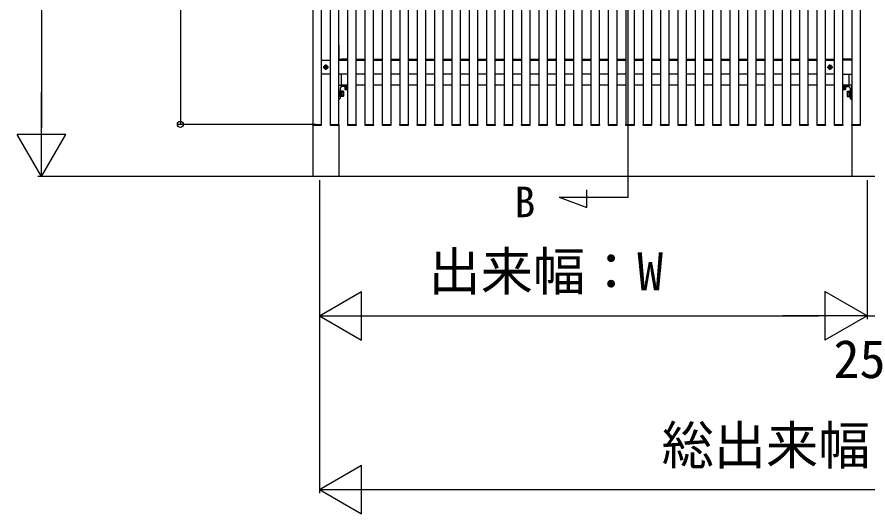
# Model space of a CAD drawing. Units: millimetres, scale not verified. Extents: x -875 to 875, y -1310 to 1300.
# Drawn here: x 408 to 652.8, y 403 to 545.9 of the extents above; entities that cross this region are included whole.
import ezdxf
from ezdxf.enums import TextEntityAlignment as Align

# ---------------------------------------------------------------- set-up
doc = ezdxf.new("R2010")
doc.units = ezdxf.units.MM
doc.header["$LTSCALE"] = 4
for name, color, linetype in [('0-2_USER1', 3, 'Continuous'), ('0-4_YKK_12', 2, 'Continuous'), ('0-6_YKK_A1', 4, 'Continuous'), ('0-7_YKK_D', 6, 'Continuous')]:
    doc.layers.add(name, color=color, linetype=linetype)
doc.styles.add('ＭＳ ゴシック', font='')
doc.styles.get('ＭＳ ゴシック').set_extended_font_data('MS Gothic')

msp = doc.modelspace()

# ---------------------------------------------------------------- linework, layer by layer
at = {"layer": '0-4_YKK_12'}
for p, q in [((583.75, 494.028), (583.746, 738.906)), ((571.857, 491.135), (571.857, 496.193)), ((563.908, 494.028), (583.75, 494.028)), ((563.908, 494.028), (571.857, 491.135))]:
    msp.add_line(p, q, dxfattribs=at)
at = {"layer": '0-6_YKK_A1'}
for p, q in [((493.073, 719.5), (493.073, 500)), ((648.073, 719.5), (648.073, 500)), ((500.573, 537.72), (500.573, 533.78)), ((648.073, 537.72), (648.073, 533.78)), ((500.603, 533.75), (503.073, 533.75)), ((503.073, 533.75), (501.323, 533.75)), ((501.323, 533.45), (501.323, 533.75)), ((505.573, 533.75), (508.073, 533.75)), ((510.573, 533.75), (513.073, 533.75)), ((515.573, 533.75), (518.073, 533.75)), ((520.573, 533.75), (523.073, 533.75)), ((525.573, 533.75), (528.073, 533.75)), ((530.573, 533.75), (533.073, 533.75)), ((535.573, 533.75), (538.073, 533.75)), ((540.573, 533.75), (543.073, 533.75)), ((545.573, 533.75), (548.073, 533.75)), ((550.573, 533.75), (553.073, 533.75)), ((555.573, 533.75), (558.073, 533.75)), ((560.573, 533.75), (563.073, 533.75)), ((565.573, 533.75), (568.073, 533.75)), ((570.573, 533.75), (573.073, 533.75)), ((575.573, 533.75), (578.073, 533.75)), ((580.573, 533.75), (583.073, 533.75)), ((585.573, 533.75), (588.073, 533.75)), ((590.573, 533.75), (593.073, 533.75)), ((595.573, 533.75), (598.073, 533.75)), ((600.573, 533.75), (603.073, 533.75)), ((605.573, 533.75), (608.073, 533.75)), ((610.573, 533.75), (613.073, 533.75)), ((615.573, 533.75), (618.073, 533.75)), ((620.573, 533.75), (623.073, 533.75)), ((625.573, 533.75), (628.073, 533.75)), ((630.573, 533.75), (633.073, 533.75)), ((635.573, 533.75), (638.073, 533.75)), ((640.573, 533.75), (643.073, 533.75)), ((645.573, 533.75), (647.323, 533.75)), ((648.043, 533.75), (645.573, 533.75)), ((647.323, 533.45), (647.323, 533.75)), ((495.573, 533.45), (498.073, 533.45)), ((496.033, 531.45), (497.613, 531.45)), ((496.673, 531.5), (496.573, 531.5)), ((496.823, 530.66), (496.823, 532.24)), ((496.973, 531.4), (497.073, 531.4)), ((500.573, 533.45), (503.073, 533.45)), ((505.573, 533.45), (508.073, 533.45)), ((510.573, 533.45), (513.073, 533.45)), ((515.573, 533.45), (518.073, 533.45)), ((520.573, 533.45), (523.073, 533.45)), ((525.573, 533.45), (528.073, 533.45)), ((530.573, 533.45), (533.073, 533.45)), ((535.573, 533.45), (538.073, 533.45)), ((540.573, 533.45), (543.073, 533.45)), ((545.573, 533.45), (548.073, 533.45)), ((550.573, 533.45), (553.073, 533.45)), ((555.573, 533.45), (558.073, 533.45)), ((560.573, 533.45), (563.073, 533.45)), ((565.573, 533.45), (568.073, 533.45)), ((570.573, 533.45), (573.073, 533.45)), ((575.573, 533.45), (578.073, 533.45)), ((580.573, 533.45), (583.073, 533.45)), ((585.573, 533.45), (588.073, 533.45)), ((590.573, 533.45), (593.073, 533.45)), ((595.573, 533.45), (598.073, 533.45)), ((600.573, 533.45), (603.073, 533.45)), ((605.573, 533.45), (608.073, 533.45)), ((610.573, 533.45), (613.073, 533.45)), ((615.573, 533.45), (618.073, 533.45)), ((620.573, 533.45), (623.073, 533.45)), ((625.573, 533.45), (628.073, 533.45)), ((630.573, 533.45), (633.073, 533.45)), ((635.573, 533.45), (638.073, 533.45)), ((640.573, 533.45), (643.073, 533.45)), ((641.033, 531.45), (642.613, 531.45)), ((641.673, 531.5), (641.573, 531.5)), ((641.823, 530.66), (641.823, 532.24)), ((641.973, 531.4), (642.073, 531.4)), ((648.073, 533.45), (645.573, 533.45)), ((498.073, 529.45), (495.573, 529.45)), ((503.073, 529.45), (500.573, 529.45)), ((501.323, 526.25), (501.323, 529.45)), ((508.073, 529.45), (505.573, 529.45)), ((513.073, 529.45), (510.573, 529.45)), ((518.073, 529.45), (515.573, 529.45)), ((523.073, 529.45), (520.573, 529.45)), ((528.073, 529.45), (525.573, 529.45)), ((533.073, 529.45), (530.573, 529.45)), ((538.073, 529.45), (535.573, 529.45)), ((543.073, 529.45), (540.573, 529.45)), ((548.073, 529.45), (545.573, 529.45)), ((553.073, 529.45), (550.573, 529.45)), ((558.073, 529.45), (555.573, 529.45)), ((563.073, 529.45), (560.573, 529.45)), ((568.073, 529.45), (565.573, 529.45)), ((573.073, 529.45), (570.573, 529.45)), ((578.073, 529.45), (575.573, 529.45)), ((583.073, 529.45), (580.573, 529.45)), ((588.073, 529.45), (585.573, 529.45)), ((593.073, 529.45), (590.573, 529.45)), ((598.073, 529.45), (595.573, 529.45)), ((603.073, 529.45), (600.573, 529.45)), ((608.073, 529.45), (605.573, 529.45)), ((613.073, 529.45), (610.573, 529.45)), ((618.073, 529.45), (615.573, 529.45)), ((623.073, 529.45), (620.573, 529.45)), ((628.073, 529.45), (625.573, 529.45)), ((633.073, 529.45), (630.573, 529.45)), ((638.073, 529.45), (635.573, 529.45)), ((643.073, 529.45), (640.573, 529.45)), ((645.573, 529.45), (648.073, 529.45)), ((647.323, 526.25), (647.323, 529.45)), ((500.603, 526.25), (503.073, 526.25)), ((503.073, 526.25), (501.323, 526.25)), ((508.073, 526.25), (505.573, 526.25)), ((513.073, 526.25), (510.573, 526.25)), ((518.073, 526.25), (515.573, 526.25)), ((523.073, 526.25), (520.573, 526.25)), ((528.073, 526.25), (525.573, 526.25)), ((533.073, 526.25), (530.573, 526.25)), ((538.073, 526.25), (535.573, 526.25)), ((543.073, 526.25), (540.573, 526.25)), ((548.073, 526.25), (545.573, 526.25)), ((553.073, 526.25), (550.573, 526.25)), ((558.073, 526.25), (555.573, 526.25)), ((563.073, 526.25), (560.573, 526.25)), ((568.073, 526.25), (565.573, 526.25)), ((573.073, 526.25), (570.573, 526.25)), ((578.073, 526.25), (575.573, 526.25)), ((583.073, 526.25), (580.573, 526.25)), ((588.073, 526.25), (585.573, 526.25)), ((593.073, 526.25), (590.573, 526.25)), ((598.073, 526.25), (595.573, 526.25)), ((603.073, 526.25), (600.573, 526.25)), ((608.073, 526.25), (605.573, 526.25)), ((613.073, 526.25), (610.573, 526.25)), ((618.073, 526.25), (615.573, 526.25)), ((623.073, 526.25), (620.573, 526.25)), ((628.073, 526.25), (625.573, 526.25)), ((633.073, 526.25), (630.573, 526.25)), ((638.073, 526.25), (635.573, 526.25)), ((643.073, 526.25), (640.573, 526.25)), ((645.573, 526.25), (647.323, 526.25)), ((647.323, 526.25), (645.573, 526.25)), ((648.043, 526.25), (645.573, 526.25)), ((500.573, 522.28), (500.573, 526.22)), ((500.973, 525.4), (500.973, 522.55)), ((501.333, 524.52), (501.133, 524.52)), ((501.333, 524.52), (501.333, 522.98)), ((501.333, 524.5), (501.333, 523)), ((501.839, 524.125), (501.333, 524.125)), ((503.073, 525.85), (501.423, 525.85)), ((501.883, 524.425), (501.883, 523.075)), ((502.322, 525.53), (502.322, 525.038)), ((502.322, 525.53), (503.073, 525.53)), ((502.423, 524.98), (502.322, 525.038)), ((502.423, 524.98), (503.073, 524.98)), ((502.673, 525.53), (503.073, 525.53)), ((502.697, 525.53), (502.697, 525.038)), ((645.573, 525.85), (647.223, 525.85)), ((645.973, 525.53), (645.573, 525.53)), ((646.323, 525.53), (645.573, 525.53)), ((646.223, 524.98), (645.573, 524.98)), ((645.948, 525.53), (645.948, 525.038)), ((646.223, 524.98), (646.323, 525.038)), ((646.323, 525.53), (646.323, 525.038)), ((646.763, 524.425), (646.763, 523.075)), ((646.806, 524.125), (647.313, 524.125)), ((647.313, 524.52), (647.313, 522.98)), ((647.313, 524.52), (647.513, 524.52)), ((647.313, 524.5), (647.313, 523)), ((647.673, 525.4), (647.673, 522.55)), ((648.073, 522.28), (648.073, 526.22)), ((500.673, 522.25), (500.603, 522.25)), ((501.333, 522.98), (501.133, 522.98)), ((501.333, 523.374), (501.839, 523.374)), ((501.839, 523), (501.333, 523)), ((501.883, 523.075), (501.839, 523)), ((646.763, 523.075), (646.806, 523)), ((647.313, 523.374), (646.806, 523.374)), ((646.806, 523), (647.313, 523)), ((647.313, 522.98), (647.513, 522.98)), ((647.973, 522.25), (648.043, 522.25)), ((493.023, 515), (495.623, 515)), ((493.023, 515), (493.031, 514.844)), ((493.131, 514.75), (495.515, 514.75)), ((495.615, 514.844), (495.623, 515)), ((498.023, 515), (500.623, 515)), ((498.023, 515), (498.031, 514.844)), ((498.131, 514.75), (500.515, 514.75)), ((500.573, 514.768), (500.573, 500)), ((500.615, 514.844), (500.623, 515)), ((503.023, 515), (505.623, 515)), ((503.023, 515), (503.031, 514.844)), ((503.131, 514.75), (505.515, 514.75)), ((505.615, 514.844), (505.623, 515)), ((508.023, 515), (510.623, 515)), ((508.023, 515), (508.031, 514.844)), ((508.131, 514.75), (510.515, 514.75)), ((510.615, 514.844), (510.623, 515)), ((513.023, 515), (515.623, 515)), ((513.023, 515), (513.031, 514.844)), ((513.131, 514.75), (515.515, 514.75)), ((515.615, 514.844), (515.623, 515)), ((518.023, 515), (520.623, 515)), ((518.023, 515), (518.031, 514.844)), ((518.131, 514.75), (520.515, 514.75)), ((520.615, 514.844), (520.623, 515)), ((523.023, 515), (525.623, 515)), ((523.023, 515), (523.031, 514.844)), ((523.131, 514.75), (525.515, 514.75)), ((525.615, 514.844), (525.623, 515)), ((528.023, 515), (530.623, 515)), ((528.023, 515), (528.031, 514.844)), ((528.131, 514.75), (530.515, 514.75)), ((530.615, 514.844), (530.623, 515)), ((533.023, 515), (535.623, 515)), ((533.023, 515), (533.031, 514.844)), ((533.131, 514.75), (535.515, 514.75)), ((535.615, 514.844), (535.623, 515)), ((538.023, 515), (540.623, 515)), ((538.023, 515), (538.031, 514.844)), ((538.131, 514.75), (540.515, 514.75)), ((540.615, 514.844), (540.623, 515)), ((543.023, 515), (545.623, 515)), ((543.023, 515), (543.031, 514.844)), ((543.131, 514.75), (545.515, 514.75)), ((545.615, 514.844), (545.623, 515)), ((548.023, 515), (550.623, 515)), ((548.023, 515), (548.031, 514.844)), ((548.131, 514.75), (550.515, 514.75)), ((550.615, 514.844), (550.623, 515)), ((553.023, 515), (555.623, 515)), ((553.023, 515), (553.031, 514.844)), ((553.131, 514.75), (555.515, 514.75)), ((555.615, 514.844), (555.623, 515)), ((558.023, 515), (560.623, 515)), ((558.023, 515), (558.031, 514.844)), ((558.131, 514.75), (560.515, 514.75)), ((560.615, 514.844), (560.623, 515)), ((563.023, 515), (565.623, 515)), ((563.023, 515), (563.031, 514.844)), ((563.131, 514.75), (565.515, 514.75)), ((565.615, 514.844), (565.623, 515)), ((568.023, 515), (570.623, 515)), ((568.023, 515), (568.031, 514.844)), ((568.131, 514.75), (570.515, 514.75)), ((570.615, 514.844), (570.623, 515)), ((573.023, 515), (575.623, 515)), ((573.023, 515), (573.031, 514.844)), ((573.131, 514.75), (575.515, 514.75)), ((575.615, 514.844), (575.623, 515)), ((578.023, 515), (580.623, 515)), ((578.023, 515), (578.031, 514.844)), ((578.131, 514.75), (580.515, 514.75)), ((580.615, 514.844), (580.623, 515)), ((583.023, 515), (585.623, 515)), ((583.023, 515), (583.031, 514.844)), ((583.131, 514.75), (585.515, 514.75)), ((585.615, 514.844), (585.623, 515)), ((588.023, 515), (590.623, 515)), ((588.023, 515), (588.031, 514.844)), ((588.131, 514.75), (590.515, 514.75)), ((590.615, 514.844), (590.623, 515)), ((593.023, 515), (595.623, 515)), ((593.023, 515), (593.031, 514.844)), ((593.131, 514.75), (595.515, 514.75)), ((595.615, 514.844), (595.623, 515)), ((598.023, 515), (600.623, 515)), ((598.023, 515), (598.031, 514.844)), ((598.131, 514.75), (600.515, 514.75)), ((600.615, 514.844), (600.623, 515)), ((603.023, 515), (605.623, 515)), ((603.023, 515), (603.031, 514.844)), ((603.131, 514.75), (605.515, 514.75)), ((605.615, 514.844), (605.623, 515)), ((608.023, 515), (610.623, 515)), ((608.023, 515), (608.031, 514.844)), ((608.131, 514.75), (610.515, 514.75)), ((610.615, 514.844), (610.623, 515)), ((613.023, 515), (615.623, 515)), ((613.023, 515), (613.031, 514.844)), ((613.131, 514.75), (615.515, 514.75)), ((615.615, 514.844), (615.623, 515)), ((618.023, 515), (620.623, 515)), ((618.023, 515), (618.031, 514.844)), ((618.131, 514.75), (620.515, 514.75)), ((620.615, 514.844), (620.623, 515)), ((623.023, 515), (625.623, 515)), ((623.023, 515), (623.031, 514.844)), ((623.131, 514.75), (625.515, 514.75)), ((625.615, 514.844), (625.623, 515)), ((628.023, 515), (630.623, 515)), ((628.023, 515), (628.031, 514.844)), ((628.131, 514.75), (630.515, 514.75)), ((630.615, 514.844), (630.623, 515)), ((633.023, 515), (635.623, 515)), ((633.023, 515), (633.031, 514.844)), ((633.131, 514.75), (635.515, 514.75)), ((635.615, 514.844), (635.623, 515)), ((638.023, 515), (640.623, 515)), ((638.023, 515), (638.031, 514.844)), ((638.131, 514.75), (640.515, 514.75)), ((640.615, 514.844), (640.623, 515)), ((643.023, 515), (645.623, 515)), ((643.023, 515), (643.031, 514.844)), ((643.131, 514.75), (645.515, 514.75)), ((645.615, 514.844), (645.623, 515)), ((648.023, 515), (650.623, 515)), ((648.023, 515), (648.031, 514.844)), ((648.131, 514.75), (650.515, 514.75)), ((650.615, 514.844), (650.623, 515)), ((825, 500), (478.645, 500))]:
    msp.add_line(p, q, dxfattribs=at)
for points in [[(493.073, 705), (493.073, 515), (495.573, 515), (495.573, 705)], [(498.073, 705), (498.073, 515), (500.573, 515), (500.573, 705)], [(503.073, 705), (503.073, 515), (505.573, 515), (505.573, 705)], [(508.073, 705), (508.073, 515), (510.573, 515), (510.573, 705)], [(513.073, 705), (513.073, 515), (515.573, 515), (515.573, 705)], [(518.073, 705), (518.073, 515), (520.573, 515), (520.573, 705)], [(523.073, 705), (523.073, 515), (525.573, 515), (525.573, 705)], [(528.073, 705), (528.073, 515), (530.573, 515), (530.573, 705)], [(533.073, 705), (533.073, 515), (535.573, 515), (535.573, 705)], [(538.073, 705), (538.073, 515), (540.573, 515), (540.573, 705)], [(543.073, 705), (543.073, 515), (545.573, 515), (545.573, 705)], [(548.073, 705), (548.073, 515), (550.573, 515), (550.573, 705)], [(553.073, 705), (553.073, 515), (555.573, 515), (555.573, 705)], [(558.073, 705), (558.073, 515), (560.573, 515), (560.573, 705)], [(563.073, 705), (563.073, 515), (565.573, 515), (565.573, 705)], [(568.073, 705), (568.073, 515), (570.573, 515), (570.573, 705)], [(573.073, 705), (573.073, 515), (575.573, 515), (575.573, 705)], [(578.073, 705), (578.073, 515), (580.573, 515), (580.573, 705)], [(583.073, 705), (583.073, 515), (585.573, 515), (585.573, 705)], [(588.073, 705), (588.073, 515), (590.573, 515), (590.573, 705)], [(593.073, 705), (593.073, 515), (595.573, 515), (595.573, 705)], [(598.073, 705), (598.073, 515), (600.573, 515), (600.573, 705)], [(603.073, 705), (603.073, 515), (605.573, 515), (605.573, 705)], [(608.073, 705), (608.073, 515), (610.573, 515), (610.573, 705)], [(613.073, 705), (613.073, 515), (615.573, 515), (615.573, 705)], [(618.073, 705), (618.073, 515), (620.573, 515), (620.573, 705)], [(623.073, 705), (623.073, 515), (625.573, 515), (625.573, 705)], [(628.073, 705), (628.073, 515), (630.573, 515), (630.573, 705)], [(633.073, 705), (633.073, 515), (635.573, 515), (635.573, 705)], [(638.073, 705), (638.073, 515), (640.573, 515), (640.573, 705)], [(643.073, 705), (643.073, 515), (645.573, 515), (645.573, 705)], [(648.073, 705), (648.073, 515), (650.573, 515), (650.573, 705)], [(496.573, 531.5), (496.573, 531.4), (496.673, 531.4)], [(496.873, 531.6), (496.873, 531.7), (496.773, 531.7), (496.773, 531.6)], [(496.773, 531.3), (496.773, 531.2), (496.873, 531.2), (496.873, 531.3)], [(497.073, 531.4), (497.073, 531.5), (496.973, 531.5)], [(641.573, 531.5), (641.573, 531.4), (641.673, 531.4)], [(641.873, 531.6), (641.873, 531.7), (641.773, 531.7), (641.773, 531.6)], [(641.773, 531.3), (641.773, 531.2), (641.873, 531.2), (641.873, 531.3)], [(642.073, 531.4), (642.073, 531.5), (641.973, 531.5)], [(501.883, 524.425), (501.839, 524.5), (501.333, 524.5)], [(503.073, 525.85), (502.223, 525.85), (502.223, 525.69), (503.073, 525.69), (502.368, 525.69), (502.368, 525.53), (503.073, 525.53)], [(645.573, 525.85), (646.423, 525.85), (646.423, 525.69), (645.573, 525.69), (646.278, 525.69), (646.278, 525.53), (645.573, 525.53)], [(646.763, 524.425), (646.806, 524.5), (647.313, 524.5)]]:
    msp.add_lwpolyline(points, dxfattribs=at)
for points in [[(500.973, 522.9), (500.973, 524.6), (501.133, 524.6), (501.133, 522.9)], [(647.673, 522.9), (647.673, 524.6), (647.513, 524.6), (647.513, 522.9)]]:
    msp.add_lwpolyline(points, close=True, dxfattribs=at)
for centre in [(496.823, 531.45), (641.823, 531.45)]:
    msp.add_circle(centre, 0.59, dxfattribs=at)
for centre, radius, start, end in [((500.603, 533.78), 0.03, 180, 270), ((648.043, 533.78), 0.03, 270, 360), ((496.673, 531.6), 0.1, 270, 0), ((496.673, 531.3), 0.1, 0, 90), ((496.973, 531.6), 0.1, 180, 270), ((496.973, 531.3), 0.1, 90, 180), ((641.673, 531.6), 0.1, 270, 0), ((641.673, 531.3), 0.1, 0, 90), ((641.973, 531.6), 0.1, 180, 270), ((641.973, 531.3), 0.1, 90, 180), ((500.603, 526.22), 0.03, 90, 180), ((648.043, 526.22), 0.03, 0, 90), ((501.423, 525.4), 0.45, 90, 180), ((501.457, 524.313), 0.426, 333.93616, 26.06384), ((500.23, 523.75), 1.653, 346.85543, 13.14457), ((502.51, 525.312), 0.332, 235.61575, 304.38425), ((503.073, 526.222), 1.242, 252.41205, 270.00109), ((645.573, 526.222), 1.242, 269.99891, 287.58795), ((646.136, 525.312), 0.332, 235.61575, 304.38425), ((648.415, 523.75), 1.653, 166.85543, 193.14457), ((647.189, 524.313), 0.426, 153.93616, 206.06384), ((647.223, 525.4), 0.45, 0, 90), ((500.603, 522.28), 0.03, 180, 270), ((500.673, 522.55), 0.3, 270, 360), ((501.457, 523.187), 0.426, 333.93616, 26.06384), ((647.189, 523.187), 0.426, 153.93616, 206.06384), ((647.973, 522.55), 0.3, 180, 270), ((648.043, 522.28), 0.03, 270, 0), ((493.131, 514.85), 0.1, 183, 270), ((495.515, 514.85), 0.1, 270, 357), ((498.131, 514.85), 0.1, 183, 270), ((500.515, 514.85), 0.1, 270, 357), ((503.131, 514.85), 0.1, 183, 270), ((505.515, 514.85), 0.1, 270, 357), ((508.131, 514.85), 0.1, 183, 270), ((510.515, 514.85), 0.1, 270, 357), ((513.131, 514.85), 0.1, 183, 270), ((515.515, 514.85), 0.1, 270, 357), ((518.131, 514.85), 0.1, 183, 270), ((520.515, 514.85), 0.1, 270, 357), ((523.131, 514.85), 0.1, 183, 270), ((525.515, 514.85), 0.1, 270, 357), ((528.131, 514.85), 0.1, 183, 270), ((530.515, 514.85), 0.1, 270, 357), ((533.131, 514.85), 0.1, 183, 270), ((535.515, 514.85), 0.1, 270, 357), ((538.131, 514.85), 0.1, 183, 270), ((540.515, 514.85), 0.1, 270, 357), ((543.131, 514.85), 0.1, 183, 270), ((545.515, 514.85), 0.1, 270, 357), ((548.131, 514.85), 0.1, 183, 270), ((550.515, 514.85), 0.1, 270, 357), ((553.131, 514.85), 0.1, 183, 270), ((555.515, 514.85), 0.1, 270, 357), ((558.131, 514.85), 0.1, 183, 270), ((560.515, 514.85), 0.1, 270, 357), ((563.131, 514.85), 0.1, 183, 270), ((565.515, 514.85), 0.1, 270, 357), ((568.131, 514.85), 0.1, 183, 270), ((570.515, 514.85), 0.1, 270, 357), ((573.131, 514.85), 0.1, 183, 270), ((575.515, 514.85), 0.1, 270, 357), ((578.131, 514.85), 0.1, 183, 270), ((580.515, 514.85), 0.1, 270, 357), ((583.131, 514.85), 0.1, 183, 270), ((585.515, 514.85), 0.1, 270, 357), ((588.131, 514.85), 0.1, 183, 270), ((590.515, 514.85), 0.1, 270, 357), ((593.131, 514.85), 0.1, 183, 270), ((595.515, 514.85), 0.1, 270, 357), ((598.131, 514.85), 0.1, 183, 270), ((600.515, 514.85), 0.1, 270, 357), ((603.131, 514.85), 0.1, 183, 270), ((605.515, 514.85), 0.1, 270, 357), ((608.131, 514.85), 0.1, 183, 270), ((610.515, 514.85), 0.1, 270, 357), ((613.131, 514.85), 0.1, 183, 270), ((615.515, 514.85), 0.1, 270, 357), ((618.131, 514.85), 0.1, 183, 270), ((620.515, 514.85), 0.1, 270, 357), ((623.131, 514.85), 0.1, 183, 270), ((625.515, 514.85), 0.1, 270, 357), ((628.131, 514.85), 0.1, 183, 270), ((630.515, 514.85), 0.1, 270, 357), ((633.131, 514.85), 0.1, 183, 270), ((635.515, 514.85), 0.1, 270, 357), ((638.131, 514.85), 0.1, 183, 270), ((640.515, 514.85), 0.1, 270, 357), ((643.131, 514.85), 0.1, 183, 270), ((645.515, 514.85), 0.1, 270, 357), ((648.131, 514.85), 0.1, 183, 270), ((650.515, 514.85), 0.1, 270, 357)]:
    msp.add_arc(centre, radius, start, end, dxfattribs=at)
at = {"layer": '0-7_YKK_D'}
for p, q in [((415, 706.089), (415, 513.978)), ((455, 705.089), (455, 514.978)), ((415, 499.978), (415, 524.226)), ((494, 514.978), (454, 514.978)), ((415, 499.978), (408, 512.102)), ((422, 512.102), (408, 512.102)), ((415, 499.978), (422, 512.102)), ((479.573, 499.978), (414, 499.978)), ((495, 498.978), (495, 408.978)), ((495, 498.978), (495, 458.978)), ((652.5, 498.978), (652.5, 458.978)), ((652.5, 498.978), (652.5, 458.978)), ((495, 459.978), (507.124, 466.978)), ((507.124, 452.978), (507.124, 466.978)), ((652.5, 459.978), (640.376, 466.978)), ((640.376, 466.978), (640.376, 452.978)), ((495, 459.978), (507.124, 452.978)), ((495, 459.978), (519.249, 459.978)), ((509, 459.978), (638.5, 459.978)), ((652.5, 459.978), (628.251, 459.978)), ((652.5, 459.978), (640.376, 452.978)), ((652.5, 459.978), (649, 459.978)), ((652.5, 459.978), (655, 459.978)), ((495, 409.978), (507.124, 416.978)), ((507.124, 402.978), (507.124, 416.978)), ((495, 409.978), (507.124, 402.978)), ((495, 409.978), (519.249, 409.978)), ((509, 409.978), (800.25, 409.978))]:
    msp.add_line(p, q, dxfattribs=at)
msp.add_circle((455, 514.978), 0.875, dxfattribs=at)

# ---------------------------------------------------------------- texts
at = {"layer": '0-2_USER1', "style": 'ＭＳ ゴシック'}
msp.add_text('B', height=8.798, rotation=359.997, dxfattribs=at).set_placement((551.084, 485.659), align=Align.BOTTOM_LEFT)
at = {"layer": '0-7_YKK_D', "style": 'ＭＳ ゴシック'}
for s, p in [('出来幅：W', (526.364, 463.938)), ('25', (642.841, 438.738)), ('総出来幅：W', (593.41, 413.938))]:
    msp.add_text(s, height=11, dxfattribs=at).set_placement(p, align=Align.BOTTOM_LEFT)

doc.saveas('drawing.dxf')
